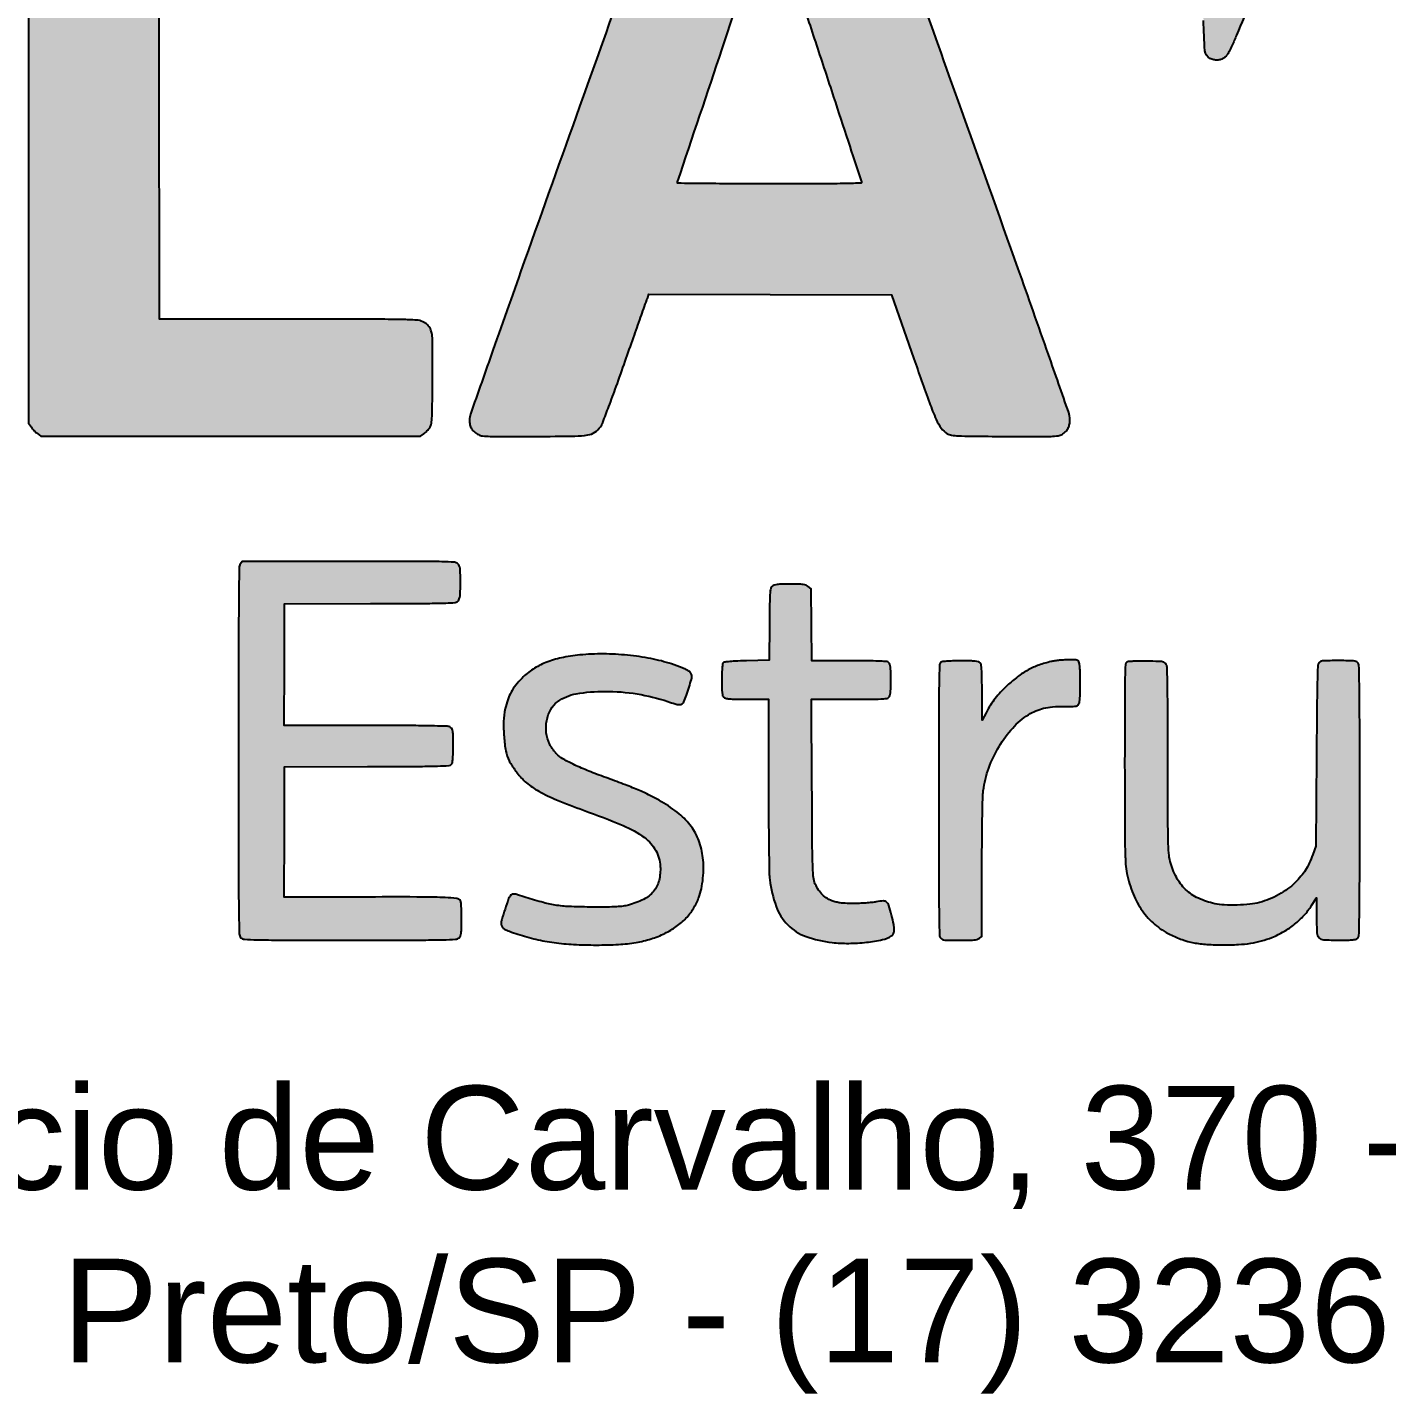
# Model space of a CAD drawing. Header units: millimetres. Extents: x -967 to 563, y -1588 to 506.
# Drawn here: x 131.968 to 132.729, y -279.747 to -278.981 of the extents above; entities that cross this region are included whole.
import ezdxf

# ---------------------------------------------------------------- set-up
doc = ezdxf.new("R2010")
doc.units = ezdxf.units.MM
doc.linetypes.add('CONTINU', pattern=[0])
doc.styles.add('TQS_ARIAL', font='arial.ttf')

# ---------------------------------------------------------------- blocks, each defined once
blk = doc.blocks.new('LOGO AVILLA BR')
at = {"linetype": 'CONTINU', "ltscale": 0.05}
h = blk.add_hatch(color=50, dxfattribs=at)
h.dxf.hatch_style = 1
h.paths.add_polyline_path([(3.1332, 0.8797, -0.07452), (3.1296, 0.879, -0.074501), (3.1259, 0.8793, -0.060236), (3.1222, 0.8807, -0.260345), (3.1171, 0.8884, -0.013909), (3.1157, 0.9188, -0.004667), (3.115, 0.9804, -0.000121), (3.115, 1.2563, -0.000122), (3.115, 1.5318, -0.004618), (3.1157, 1.5939, -0.013699), (3.1171, 1.6247, -0.245639), (3.1221, 1.6328, -0.151649), (3.1305, 1.6348, -0.0566), (3.1385, 1.6314, -0.00527), (3.1903, 1.6019, -0.000195), (3.3847, 1.4882, -0.000016), (3.5996, 1.362, -0.156699), (3.6046, 1.3564, -0.082992), (3.6057, 1.3525, -0.081068), (3.6054, 1.3483, -0.07466), (3.6038, 1.3443, -0.173228), (3.5986, 1.3394, -0.040611), (3.594, 1.3376, -0.005458), (3.5839, 1.3346, 0.025397), (3.525, 1.315, 0.027729), (3.4702, 1.29, 0.027633), (3.4183, 1.259, 0.024907), (3.3682, 1.2214, 0.014832), (3.3526, 1.2077, 0.006313), (3.3326, 1.1885, 0.006348), (3.3129, 1.1686, 0.012999), (3.298, 1.1523, 0.023262), (3.2559, 1.0991, 0.020394), (3.2169, 1.0398, 0.019486), (3.1812, 0.9747, 0.017035), (3.1489, 0.9042, -0.00577), (3.1424, 0.8894, -0.072531), (3.1382, 0.8827, -0.089642)])
h = blk.add_hatch(color=256)
h.dxf.hatch_style = 1
h.paths.add_polyline_path([(2.3336, 0.6141, -0.083372), (2.337, 0.6108, -0.125127), (2.3398, 0.6042, -0.029623), (2.3404, 0.598, -0.011185), (2.3406, 0.5868, -0.000946), (2.3405, 0.5581, -0.000896), (2.3402, 0.5291, -0.011638), (2.3398, 0.5183, -0.040777), (2.3388, 0.5107, -0.046902), (2.3364, 0.5076, -0.02671), (2.3333, 0.5044, -0.022887), (2.3318, 0.5032), (2.3285, 0.5007), (2.1376, 0.5007), (1.9466, 0.5007), (1.9426, 0.5038, -0.036326), (1.9387, 0.5077, -0.028229), (1.9371, 0.5098), (1.9344, 0.5138), (1.9344, 0.8304), (1.9344, 1.147), (1.937, 1.1512, -0.030389), (1.9396, 1.1549, -0.113476), (1.9438, 1.1583, -0.053554), (1.9486, 1.16, -0.001624), (1.9641, 1.1603, -0.003319), (1.9811, 1.1605, -0.001986), (2.0013, 1.1605, -0.000731), (2.0347, 1.1603, -0.011581), (2.0461, 1.1599, -0.035737), (2.0522, 1.1592, -0.128166), (2.0579, 1.1564, -0.056867), (2.0618, 1.1522, -0.044087), (2.063, 1.1503, -0.111421), (2.0645, 1.1441, -0.001998), (2.065, 1.1099, -0.001946), (2.0653, 1.0502, -0.000135), (2.0655, 0.8826), (2.0658, 0.6183), (2.1957, 0.6183, -0.000252), (2.2819, 0.6183, -0.004446), (2.3098, 0.618, -0.010773), (2.3245, 0.6174, -0.097546), (2.3307, 0.6158, -0.038938)])
h = blk.add_hatch(color=256)
h.dxf.hatch_style = 1
h.paths.add_polyline_path([(2.8469, 0.5175, 0.053192), (2.852, 0.5087, 0.101807), (2.8581, 0.5032, 0.097365), (2.8622, 0.5017, 0.024239), (2.8692, 0.501, 0.00954), (2.8822, 0.5007, 0.000784), (2.9158, 0.5004, 0.000749), (2.9499, 0.5003, 0.009678), (2.9626, 0.5005, 0.025266), (2.9694, 0.5011, 0.154917), (2.9749, 0.5037, 0.129359), (2.9796, 0.5087, 0.076408), (2.981, 0.5126, 0.049249), (2.9814, 0.5175, 0.081416), (2.9802, 0.5244, 0.000526), (2.9598, 0.5828, 0.001282), (2.9294, 0.6691, 0.000218), (2.8707, 0.8335, 0.000265), (2.8282, 0.9525, 0.000433), (2.7919, 1.0535, 0.000037), (2.7593, 1.144, 0.051413), (2.7578, 1.1472, 0.046166), (2.7547, 1.1512, 0.037926), (2.7508, 1.155, 0.039082), (2.7466, 1.1579, 0.064139), (2.7426, 1.1596, 0.067299), (2.7339, 1.1608, 0.000871), (2.6789, 1.1608, 0.00072), (2.6234, 1.1606, 0.083191), (2.6162, 1.1594, 0.049693), (2.6121, 1.1575, 0.041932), (2.6081, 1.1547, 0.041281), (2.6046, 1.1512, 0.04433), (2.6019, 1.1473, 0.044948), (2.5999, 1.143, 0.000054), (2.5673, 1.0526, 0.000495), (2.5309, 0.9515, 0.000304), (2.4883, 0.8323, 0.000247), (2.4331, 0.6774, 0.001124), (2.4012, 0.5872, 0.000327), (2.3786, 0.5228, 0.08125), (2.3776, 0.5168, 0.062156), (2.3781, 0.5122, 0.080128), (2.3797, 0.5082, 0.127463), (2.3848, 0.5034, 0.139914), (2.3907, 0.501, 0.018394), (2.3984, 0.5005, 0.008525), (2.4119, 0.5003, 0.000883), (2.4438, 0.5004, 0.001933), (2.4837, 0.5008, 0.033746), (2.4966, 0.5019, 0.110815), (2.5037, 0.5046, 0.095188), (2.5094, 0.5102, 0.057964), (2.5116, 0.5144, 0.002269), (2.5177, 0.5304, 0.003668), (2.5252, 0.5506, 0.001887), (2.5342, 0.5761, -0.000009), (2.5422, 0.5986, -0.000016), (2.5501, 0.6212, -0.000004), (2.5564, 0.639), (2.558, 0.6436), (2.6799, 0.6433), (2.8018, 0.643), (2.8244, 0.5786, 0.001564), (2.8401, 0.5343, 0.018969)])
h.paths.add_polyline_path([(2.7583, 0.7975, -0.000098), (2.7437, 0.8418, -0.00006), (2.7265, 0.8941, 0.00046), (2.7093, 0.9463, 0.000755), (2.6946, 0.9904, 0.000051), (2.6814, 1.0301, 0.116164), (2.6807, 1.0311, 0.20713), (2.6802, 1.0314, 0.167546), (2.6796, 1.0311, 0.129552), (2.6788, 1.0301, 0.01087), (2.6752, 1.0202, 0.000025), (2.6317, 0.8904, 0.000003), (2.5869, 0.7566, 0.081035), (2.5867, 0.7554, 0.411326), (2.587, 0.7551, 0.000089), (2.614, 0.7548, 0.001488), (2.644, 0.7546, 0.000891), (2.6797, 0.7545, 0.000505), (2.7326, 0.7546, 0.004264), (2.7564, 0.7548, 0.00278), (2.7712, 0.7552, 0.516489), (2.7719, 0.7563, -0.011999), (2.7714, 0.7577, -0.000008)], flags=16)
h = blk.add_hatch(color=256)
h.dxf.hatch_style = 1
h.paths.add_polyline_path([(2.3537, 0.3328, 0.016007), (2.3632, 0.3334, 0.198688), (2.3663, 0.3351, 0.135815), (2.3678, 0.3379, 0.034848), (2.3684, 0.3449, 0.004367), (2.3685, 0.3538, 0.003738), (2.3684, 0.3633, 0.028579), (2.3681, 0.3677, 0.064813), (2.3674, 0.3704, 0.099646), (2.366, 0.3723, 0.183339), (2.3625, 0.3739, 0.009527), (2.3499, 0.3744, 0.005185), (2.3266, 0.3747, 0.000312), (2.2564, 0.3747), (2.1492, 0.3747), (2.1473, 0.3721, 0.149977), (2.1461, 0.3684, 0.001425), (2.1457, 0.3386, 0.002218), (2.1455, 0.2925, 0.000242), (2.1454, 0.184, 0.000171), (2.1454, 0.0616, 0.003038), (2.1457, 0.022, 0.003699), (2.1462, 0, 0.19174), (2.1478, -0.0038, 0.183353), (2.1513, -0.0054, 0.009517), (2.1639, -0.0059, 0.005182), (2.1873, -0.0062, 0.000312), (2.2575, -0.0063, 0.000312), (2.3278, -0.0062, 0.005182), (2.3511, -0.0059, 0.009517), (2.3637, -0.0054, 0.183353), (2.3672, -0.0038, 0.159279), (2.3691, -0.0006, 0.037089), (2.3696, 0.0054, 0.00357), (2.3696, 0.0151, 0.005106), (2.3696, 0.0216, 0.007498), (2.3694, 0.0273, 0.003987), (2.3691, 0.032, 0.125374), (2.3687, 0.0332, 0.224328), (2.3649, 0.0356, 0.019657), (2.3531, 0.0365, 0.009927), (2.3315, 0.0371, 0.000851), (2.2761, 0.0371), (2.1912, 0.0371), (2.1915, 0.1026), (2.1918, 0.168), (2.275, 0.1683, 0.000509), (2.3252, 0.1685, 0.00549), (2.3455, 0.1688, 0.006536), (2.3573, 0.1693, 0.223721), (2.3597, 0.1706, 0.123186), (2.3604, 0.1723, 0.016402), (2.3609, 0.1762, 0.014616), (2.3611, 0.1816, 0.005577), (2.3612, 0.1892, 0.002985), (2.3612, 0.1996, 0.033069), (2.3608, 0.2037, 0.091339), (2.3601, 0.206, 0.113298), (2.3585, 0.2077, 0.142486), (2.3552, 0.2088, 0.005702), (2.3424, 0.2092, 0.004928), (2.3209, 0.2095, 0.000591), (2.2735, 0.2096), (2.1912, 0.2096), (2.1915, 0.2708), (2.1918, 0.3319), (2.278, 0.3322, 0.00037), (2.3355, 0.3325, 0.006843)])
h = blk.add_hatch(color=256)
h.dxf.hatch_style = 2
edge = h.paths.add_edge_path()
edge.add_arc((2.685, 0.3462), 0.00461, 129.6166, 165.2824)
edge.add_arc((2.7039, 0.3412), 0.0241, 165.2825, 175.7475)
edge.add_arc((2.8143, 0.333), 0.1348, 175.7475, 179.2803)
edge.add_arc((8.0379, 0.2674), 5.3589, 179.2803, 179.529)
edge.add_line((2.6792, 0.3114), (2.6789, 0.2753))
edge.add_line((2.6789, 0.2753), (2.6563, 0.2747))
edge.add_arc((2.6837, -0.7559), 1.0309, 91.5244, 92.1893)
edge.add_arc((2.6483, 0.1709), 0.1034, 92.1892, 95.7869)
edge.add_arc((2.642, 0.2325), 0.0416, 95.7868, 101.2632)
edge.add_arc((2.6343, 0.2711), 0.0022, 101.2631, 147.7567)
edge.add_arc((2.635, 0.2706), 0.00302, 147.7567, 174.6466)
edge.add_arc((2.8043, 0.2548), 0.1731, 174.6466, 176.1205)
edge.add_arc((2.769, 0.2572), 0.1377, 176.1205, 178.3454)
edge.add_arc((2.8477, 0.2549), 0.2164, 178.3454, 179.9308)
edge.add_arc((3.0467, 0.2547), 0.4153, 179.9308, 181.0382)
edge.add_arc((2.6823, 0.2481), 0.0509, 181.0381, 186.2321)
edge.add_arc((2.6501, 0.2445), 0.0185, 186.232, 195.3261)
edge.add_arc((2.6358, 0.2406), 0.00376, 195.326, 225.0001)
edge.add_arc((2.6358, 0.2406), 0.00371, 225, 258.3097)
edge.add_arc((2.6412, 0.2667), 0.0304, 258.3098, 265.3927)
edge.add_arc((2.646, 0.3263), 0.0902, 265.3927, 269.3253)
edge.add_arc((2.6567, 1.2338), 0.9977, 269.3253, 270)
edge.add_line((2.6567, 0.2361), (2.6783, 0.2361))
edge.add_line((2.6783, 0.2361), (2.6783, 0.1502))
edge.add_arc((10.15, 0.1502), 7.4716, 180.00005, 180.27003)
edge.add_arc((6.3561, 0.1323), 3.6777, 180.2701, 180.7289)
edge.add_arc((7.2528, 0.1437), 4.5745, 180.729, 181.0274)
edge.add_arc((2.7463, 0.0629), 0.0673, 181.0274, 187.147)
edge.add_arc((2.8034, 0.07), 0.1248, 187.147, 199.8783)
edge.add_arc((2.7339, 0.0449), 0.0509, 199.8784, 224.762)
edge.add_arc((2.7328, 0.0438), 0.0494, 224.762, 250.1183)
edge.add_arc((2.7548, 0.1047), 0.1141, 250.1183, 263.674)
edge.add_arc((2.7571, 0.1257), 0.1352, 263.6741, 270.7559)
edge.add_arc((2.7565, 0.1743), 0.1838, 270.7559, 276.3803)
edge.add_arc((2.758, 0.161), 0.1704, 276.3803, 281.8382)
edge.add_arc((2.7874, 0.0204), 0.0268, 281.8381, 303.2339)
edge.add_arc((2.7992, 0.0024), 0.00532, 303.2338, 337.2221)
edge.add_arc((2.796, 0.0038), 0.00884, 337.2221, 360.4547)
edge.add_arc((2.7773, 0.0037), 0.0275, 0.4548, 12.0262)
edge.add_arc((2.5725, -0.04), 0.237, 12.0263, 14.3978)
edge.add_arc((2.6077, -0.0309), 0.2006, 14.3979, 17.293)
edge.add_arc((2.7922, 0.0265), 0.0073, 17.293, 49.1663)
edge.add_arc((2.794, 0.0286), 0.00457, 49.1662, 94.046)
edge.add_arc((2.7979, -0.0265), 0.0598, 94.046, 100.8911)
edge.add_arc((2.777, 0.0822), 0.0509, 275.907, 280.8912, ccw=False)
edge.add_arc((2.7637, 0.2105), 0.1799, 273.959, 275.9071, ccw=False)
edge.add_arc((2.7625, 0.228), 0.1975, 272.0351, 273.9591, ccw=False)
edge.add_arc((2.7642, 0.1802), 0.1496, 269.6664, 272.0352, ccw=False)
edge.add_arc((2.765, 0.3106), 0.28, 268.0491, 269.6664, ccw=False)
edge.add_arc((2.7573, 0.0846), 0.0539, 262.5662, 268.0491, ccw=False)
edge.add_arc((2.7543, 0.0623), 0.0314, 254.9339, 262.5663, ccw=False)
edge.add_arc((2.7567, 0.071), 0.0404, 248.6085, 254.9339, ccw=False)
edge.add_arc((2.753, 0.0616), 0.0303, 236.4336, 248.6085, ccw=False)
edge.add_arc((2.751, 0.0586), 0.0267, 223.0239, 236.4335, ccw=False)
edge.add_arc((2.7523, 0.0598), 0.0284, 210.0868, 223.0239, ccw=False)
edge.add_arc((2.7617, 0.0653), 0.0393, 199.9415, 210.0868, ccw=False)
edge.add_arc((2.7479, 0.0602), 0.0246, 184.5969, 199.9415, ccw=False)
edge.add_arc((2.953, 0.0767), 0.2304, 181.6296, 184.5969, ccw=False)
edge.add_arc((3.6924, 0.0978), 0.9701, 180.3564, 181.6295, ccw=False)
edge.add_arc((32.1487, 0.2748), 29.427, 180.24842, 180.35637, ccw=False)
edge.add_line((2.722, 0.1472), (2.7216, 0.2361))
edge.add_line((2.7216, 0.2361), (2.7596, 0.2361))
edge.add_arc((2.7596, 4.0368), 3.8007, 270, 270.3231)
edge.add_arc((2.7796, 0.4796), 0.2435, 270.3231, 272.7233)
edge.add_arc((2.787, 0.3249), 0.0886, 272.7233, 276.6014)
edge.add_arc((2.7968, 0.2406), 0.00376, 276.6014, 315)
edge.add_arc((2.7968, 0.2406), 0.00375, 315, 344.8169)
edge.add_arc((2.782, 0.2446), 0.019, 344.8169, 353.7844)
edge.add_arc((2.749, 0.2482), 0.0523, 353.7844, 358.9115)
edge.add_arc((2.3727, 0.2554), 0.4286, 358.9114, 360)
edge.add_arc((2.3727, 0.2554), 0.4286, 360, 361.0886)
edge.add_arc((2.749, 0.2625), 0.0523, 1.0885, 6.2156)
edge.add_arc((2.782, 0.2661), 0.019, 6.2156, 15.1831)
edge.add_arc((2.7968, 0.2701), 0.00375, 15.1831, 45)
edge.add_arc((2.7968, 0.2701), 0.00376, 45, 83.3796)
edge.add_arc((2.787, 0.1863), 0.0881, 83.3797, 87.2702)
edge.add_arc((2.7797, 0.0322), 0.2424, 87.2702, 89.6759)
edge.add_arc((2.7597, -3.5053), 3.78, 89.6759, 90)
edge.add_line((2.7597, 0.2747), (2.7218, 0.2747))
edge.add_line((2.7218, 0.2747), (2.7215, 0.3109))
edge.add_line((2.7215, 0.3109), (2.7211, 0.3472))
edge.add_line((2.7211, 0.3472), (2.7183, 0.3495))
edge.add_arc((2.7136, 0.3438), 0.00741, 51.0181, 70.4934)
edge.add_arc((2.7115, 0.3379), 0.0137, 70.4933, 82.8076)
edge.add_arc((2.708, 0.3097), 0.0421, 82.8076, 88.9734)
edge.add_arc((2.7, -0.1339), 0.4857, 88.9735, 90)
edge.add_arc((2.7, -0.0953), 0.4472, 90, 91.0764)
edge.add_arc((2.6925, 0.3046), 0.0471, 91.0764, 96.7019)
edge.add_arc((2.6889, 0.3354), 0.0161, 96.7019, 107.2985)
edge.add_arc((2.6859, 0.3451), 0.00595, 107.2983, 129.6167)
h = blk.add_hatch(color=256)
h.dxf.hatch_style = 1
h.paths.add_polyline_path([(2.412, 0.2137, 0.026862), (2.4124, 0.1984, 0.026689), (2.4142, 0.1839, 0.072205), (2.4175, 0.174, 0.023782), (2.4186, 0.1721, 0.005746), (2.4207, 0.169, 0.005885), (2.423, 0.1655, 0.005818), (2.4255, 0.162, 0.060139), (2.435, 0.152, 0.045872), (2.4474, 0.1435, 0.031421), (2.4652, 0.1349, 0.010254), (2.4924, 0.1244, -0.012883), (2.5321, 0.109, -0.058823), (2.5536, 0.0968, -0.107906), (2.5649, 0.084, -0.114345), (2.5695, 0.0679, -0.07262), (2.5682, 0.0537, -0.113414), (2.5628, 0.0428, -0.104084), (2.5527, 0.0347, -0.064162), (2.5346, 0.0283, -0.02515), (2.5254, 0.0273, -0.01132), (2.5161, 0.027, -0.002938), (2.5011, 0.027, -0.009279), (2.4801, 0.0274, -0.026814), (2.4656, 0.0287, -0.029135), (2.452, 0.0315, -0.012672), (2.4344, 0.0367, 0.003273), (2.4259, 0.0394, 0.041885), (2.4227, 0.0401, 0.123485), (2.4207, 0.0399, 0.229732), (2.4177, 0.0373, 0.007821), (2.4134, 0.025, 0.008349), (2.4101, 0.0145, 0.071357), (2.4094, 0.0097, 0.253441), (2.411, 0.0062, 0.065695), (2.4178, 0.0026, 0.010838), (2.4263, -0.0003, 0.020884), (2.4445, -0.0054, 0.022647), (2.4627, -0.0087, 0.020753), (2.4823, -0.0106, 0.013192), (2.5053, -0.0112, 0.014423), (2.5275, -0.0106, 0.028001), (2.5452, -0.0086, 0.033612), (2.5602, -0.005, 0.036807), (2.574, 0.0005, 0.041345), (2.5856, 0.0074, 0.048944), (2.5953, 0.0157, 0.050597), (2.6028, 0.0255, 0.049826), (2.6083, 0.0366, 0.039523), (2.6108, 0.0454, 0.024868), (2.6124, 0.0559, 0.024502), (2.613, 0.0667, 0.032287), (2.6124, 0.0766, 0.055013), (2.6082, 0.0939, 0.072435), (2.6006, 0.1081, 0.064915), (2.5885, 0.1207, 0.034832), (2.5708, 0.133, 0.018085), (2.5604, 0.1386, 0.013593), (2.5487, 0.1441, 0.011218), (2.5345, 0.1499, 0.005929), (2.5168, 0.1565, -0.009224), (2.4995, 0.163, -0.014683), (2.4849, 0.1692, -0.016731), (2.4735, 0.175, -0.06179), (2.4653, 0.181, -0.026425), (2.462, 0.185, -0.024967), (2.4591, 0.1892, -0.101348), (2.4548, 0.2023, -0.075042), (2.4553, 0.2146, -0.078402), (2.4593, 0.2258, -0.111261), (2.4662, 0.2336, -0.114794), (2.485, 0.2415, -0.042338), (2.5138, 0.244, -0.039964), (2.5462, 0.2414, -0.042892), (2.5771, 0.2337, 0.014466), (2.5844, 0.2314, 0.064631), (2.5888, 0.2307, 0.133171), (2.5916, 0.2315, 0.168617), (2.5933, 0.2334, 0.014639), (2.5959, 0.2402, 0.008782), (2.5985, 0.2483, 0.006212), (2.6007, 0.256, 0.06741), (2.6012, 0.2592, 0.253701), (2.5992, 0.2637, 0.063622), (2.5915, 0.2677, 0.009262), (2.5808, 0.2715, 0.031898), (2.5601, 0.2769, 0.023548), (2.5366, 0.2803, 0.022979), (2.5122, 0.2816, 0.025503), (2.4886, 0.2806, 0.027872), (2.47, 0.2777, 0.043248), (2.4545, 0.273, 0.04881), (2.4415, 0.2663, 0.05292), (2.4305, 0.2573, 0.028852), (2.4241, 0.2502, 0.041583), (2.4195, 0.2431, 0.042253), (2.4161, 0.2355, 0.031152), (2.4136, 0.2266, 0.044052)])
h = blk.add_hatch(color=256)
h.dxf.hatch_style = 1
h.paths.add_polyline_path([(2.8926, 0.2662, 0.024063), (2.8921, 0.2707, 0.157494), (2.891, 0.2728, 0.165478), (2.889, 0.274, 0.031627), (2.881, 0.2746, 0.003981), (2.8717, 0.2747, 0.00649), (2.8647, 0.2746, 0.009244), (2.8586, 0.2743, 0.006554), (2.8535, 0.2739, 0.100902), (2.8519, 0.2734, 0.267025), (2.8503, 0.2709, 0.004706), (2.8498, 0.2541, 0.003965), (2.8496, 0.2242, 0.000244), (2.8495, 0.1343, 0.000323), (2.8496, 0.0542, 0.003079), (2.8498, 0.0197, 0.002133), (2.8502, -0.0015, 0.193163), (2.8514, -0.0044, 0.188955), (2.8555, -0.0062, 0.009483), (2.8704, -0.0064, 0.010989), (2.8851, -0.0061, 0.142838), (2.8903, -0.0044), (2.8929, -0.0025), (2.8929, 0.0661, -0.001437), (2.893, 0.0953, -0.002746), (2.8933, 0.1188, -0.002262), (2.8937, 0.1371, -0.028112), (2.8942, 0.144, -0.051423), (2.8998, 0.1668, -0.048102), (2.9101, 0.1885, -0.049889), (2.9238, 0.2071, -0.067612), (2.9397, 0.2205, -0.040211), (2.9471, 0.2244, -0.043193), (2.9549, 0.227, -0.037554), (2.9639, 0.2284, -0.02046), (2.9751, 0.2289, 0.002927), (2.9846, 0.2289, 0.046197), (2.9878, 0.2292, 0.148618), (2.9895, 0.2301, 0.10563), (2.9906, 0.2319, 0.070239), (2.9911, 0.234, 0.006321), (2.9915, 0.2392, 0.008128), (2.9917, 0.2455, 0.006258), (2.9918, 0.2524, 0.006258), (2.9917, 0.2592, 0.008128), (2.9915, 0.2655, 0.006321), (2.9911, 0.2707, 0.070239), (2.9906, 0.2728, 0.077454), (2.9896, 0.2746, 0.234292), (2.9877, 0.2757, 0.007692), (2.9801, 0.2758, 0.01466), (2.9759, 0.2756, 0.009273), (2.971, 0.2752, 0.009312), (2.9662, 0.2746, 0.01692), (2.9623, 0.2739, 0.032984), (2.9502, 0.2704, 0.039162), (2.9393, 0.2655, 0.037555), (2.9289, 0.2588, 0.026633), (2.9184, 0.2499, 0.015987), (2.9117, 0.2432, 0.022438), (2.9062, 0.2368, 0.02308), (2.9015, 0.23, 0.018542), (2.897, 0.2224), (2.893, 0.215), (2.893, 0.2429, 0.002089), (2.8929, 0.2584, 0.013747)])
h = blk.add_hatch(color=256)
h.dxf.hatch_style = 1
h.paths.add_polyline_path([(3.2317, -0.0038, 0.194561), (3.2363, -0.0059, 0.012238), (3.2515, -0.0063, 0.004008), (3.2608, -0.0062, 0.02047), (3.2659, -0.0059, 0.036456), (3.2691, -0.0053, 0.136269), (3.2708, -0.0044, 0.193128), (3.272, -0.0015, 0.002151), (3.2724, 0.0195, 0.003094), (3.2727, 0.0539, 0.000326), (3.2727, 0.1342, 0.000326), (3.2727, 0.2145, 0.003094), (3.2724, 0.2489, 0.002151), (3.272, 0.27, 0.193128), (3.2708, 0.2728, 0.189719), (3.2666, 0.2746, 0.009485), (3.251, 0.2749, 0.008924), (3.2354, 0.2746, 0.21304), (3.2316, 0.2727, 0.166299), (3.2306, 0.2701, 0.002376), (3.2301, 0.2535, 0.003778), (3.2297, 0.2283, 0.000626), (3.2293, 0.1795), (3.2287, 0.0884), (3.2255, 0.0797, -0.020244), (3.222, 0.0711, -0.034006), (3.2183, 0.0642, -0.034524), (3.2137, 0.058, -0.021656), (3.2076, 0.0514, -0.037702), (3.2002, 0.0452, -0.029942), (3.1914, 0.0396, -0.029447), (3.1818, 0.0349, -0.032701), (3.1721, 0.0316, -0.040177), (3.1624, 0.0299, -0.018029), (3.1495, 0.029, -0.018007), (3.1366, 0.0291, -0.041333), (3.127, 0.0304, -0.056984), (3.1105, 0.0359, -0.08061), (3.0977, 0.0446, -0.081366), (3.0884, 0.0569, -0.059245), (3.0822, 0.0728, -0.04315), (3.0808, 0.0813, -0.013603), (3.0802, 0.0941, -0.005366), (3.0799, 0.1168, -0.000459), (3.0798, 0.1751, 0.000687), (3.0797, 0.2224, 0.00328), (3.0795, 0.2494, 0.002051), (3.0791, 0.2677, 0.11138), (3.0783, 0.2711, 0.118297), (3.0768, 0.2728, 0.116785), (3.0746, 0.2737, 0.035517), (3.0706, 0.2741, 0.0023), (3.0587, 0.2743, 0.005745), (3.0512, 0.2744, 0.010103), (3.045, 0.2742, 0.007773), (3.0402, 0.2739, 0.114115), (3.0385, 0.2734, 0.254075), (3.0372, 0.2711, 0.005391), (3.0367, 0.2575, 0.004806), (3.0365, 0.2339, 0.000387), (3.0364, 0.1718, 0.000466), (3.0365, 0.1108, 0.004595), (3.0368, 0.085, 0.010676), (3.0374, 0.0703, 0.035121), (3.0387, 0.0606, 0.044954), (3.0449, 0.0402, 0.058904), (3.0542, 0.0232, 0.062511), (3.0667, 0.0095, 0.060756), (3.0823, -0.0007, 0.03013), (3.0942, -0.0057, 0.036939), (3.1058, -0.0089, 0.032079), (3.119, -0.0106, 0.015834), (3.1359, -0.0111, 0.014609), (3.1507, -0.0107, 0.024185), (3.1631, -0.0094, 0.027534), (3.1741, -0.007, 0.029665), (3.1845, -0.0035, 0.035697), (3.1965, 0.0024, 0.03804), (3.2073, 0.0098, 0.038847), (3.2167, 0.0186, 0.040773), (3.2243, 0.0286), (3.2293, 0.0363), (3.2293, 0.0174, 0.0102), (3.2297, 0.0011, 0.180009)])
at = {"color": 50, "linetype": 'CONTINU', "ltscale": 0.05}
for points in [[(3.3848, 1.4881, -0.000016), (3.5983, 1.3631, -0.072308)], [(3.1812, 0.9747, 0.017036), (3.1489, 0.9042, -0.004204), (3.1443, 0.8934, -0.021356), (3.1415, 0.8875, -0.039248), (3.1391, 0.8839, -0.079531), (3.1367, 0.8816, -0.060311), (3.1332, 0.8797, -0.07452), (3.1296, 0.879, -0.0745), (3.1259, 0.8793, -0.060237), (3.1222, 0.8807, -0.260345), (3.1171, 0.8884, -0.013909), (3.1157, 0.9188, -0.004667)], [(3.115, 0.9804, -0.000121), (3.115, 1.2563, -0.000122)]]:
    blk.add_lwpolyline(points, format="xyb", dxfattribs=at)
for points in [[(0.9084, 0.9661), (0.8519, 0.7901), (0.8318, 0.7129, -0.00042), (0.824, 0.6833, -0.000693), (0.8174, 0.6583, -0.000038), (0.8115, 0.6358, -0.131755), (0.8112, 0.6353, -0.093926), (0.811, 0.6351, -0.103576), (0.8107, 0.6351, -0.107319), (0.8105, 0.6351, -0.107716), (0.8102, 0.6353, -0.112969), (0.81, 0.6357, -0.000029), (0.8039, 0.6584, -0.000562), (0.7971, 0.6834, -0.000341), (0.7892, 0.7131, 0.002732), (0.7753, 0.7643, 0.006054), (0.764, 0.803, 0.003499), (0.7486, 0.8524, 0.000417), (0.7136, 0.9615, 0.000008), (0.6924, 1.0276, 0.000012), (0.6741, 1.0846, 0.000003), (0.6581, 1.1343, 0.000416)], [(1.9344, 1.147), (1.9344, 0.8304), (1.9344, 0.5138), (1.9371, 0.5098, 0.023642), (1.9384, 0.5081, 0.015572), (1.94, 0.5062, 0.01568), (1.9417, 0.5045, 0.029004), (1.9432, 0.5033), (1.9466, 0.5007), (2.1376, 0.5007), (2.3285, 0.5007), (2.3318, 0.5032, 0.022551), (2.3333, 0.5044, 0.013435), (2.3349, 0.506, 0.013436), (2.3364, 0.5076, 0.022563), (2.3376, 0.509, 0.11505), (2.3391, 0.5124, 0.031447), (2.3398, 0.5183, 0.011638), (2.3402, 0.5291, 0.000896), (2.3405, 0.5581, 0.000946), (2.3406, 0.5868, 0.011185), (2.3404, 0.598, 0.029623), (2.3398, 0.6042, 0.078226), (2.3384, 0.6085, 0.039967), (2.337, 0.6108, 0.045013), (2.3353, 0.6127, 0.04356), (2.3332, 0.6143, 0.033605), (2.3307, 0.6158, 0.097547), (2.3245, 0.6174, 0.010773), (2.3098, 0.618, 0.004446), (2.2819, 0.6183, 0.000252), (2.1957, 0.6183), (2.0658, 0.6183), (2.0655, 0.882, 0.000135), (2.0653, 1.0502, 0.001946)], [(2.5309, 0.9515, 0.000304), (2.4883, 0.8323, 0.000247), (2.4331, 0.6774, 0.001124), (2.4012, 0.5872, 0.000327), (2.3786, 0.5228, 0.08125), (2.3776, 0.5168, 0.062155), (2.3781, 0.5122, 0.080129), (2.3797, 0.5082, 0.078402), (2.3826, 0.5049, 0.056629), (2.3866, 0.5022, 0.092797), (2.3907, 0.501, 0.018394), (2.3984, 0.5005, 0.008525), (2.4119, 0.5003, 0.000883), (2.4438, 0.5004, 0.001933), (2.4837, 0.5008, 0.033746), (2.4966, 0.5019, 0.110814), (2.5037, 0.5046, 0.095189), (2.5094, 0.5102, 0.057964), (2.5116, 0.5144, 0.00227), (2.5177, 0.5304, 0.003667), (2.5252, 0.5506, 0.001887), (2.5342, 0.5761, -0.000009), (2.5425, 0.5997, -0.000014), (2.5497, 0.6201, -0.000004), (2.5559, 0.6378, -0.000423), (2.5568, 0.6403), (2.558, 0.6436), (2.6799, 0.6433), (2.8018, 0.643), (2.8244, 0.5786, 0.001564), (2.8401, 0.5343, 0.018969), (2.8469, 0.5175, 0.053192), (2.852, 0.5087, 0.101807), (2.8581, 0.5032, 0.097365), (2.8622, 0.5017, 0.024239), (2.8692, 0.501, 0.00954), (2.8822, 0.5007, 0.000784), (2.9158, 0.5004, 0.000749), (2.9499, 0.5003, 0.009678), (2.9626, 0.5005, 0.025266), (2.9694, 0.5011, 0.104341), (2.9734, 0.5025, 0.053714), (2.9771, 0.5054, 0.078041), (2.9796, 0.5087, 0.076408), (2.981, 0.5126, 0.049248), (2.9814, 0.5175, 0.081417), (2.9802, 0.5244, 0.000526), (2.9598, 0.5827, 0.001283), (2.9294, 0.6691, 0.000218), (2.8707, 0.8335, 0.000265), (2.8281, 0.9526, 0.000433)], [(2.7919, 1.0535, 0.000037), (2.7593, 1.144, 0.051412)]]:
    blk.add_lwpolyline(points, format="xyb")
for points in [[(2.7265, 0.8941, 0.00006), (2.7437, 0.8418, 0.000098), (2.7583, 0.7975, 0.000008), (2.7714, 0.7577, 0.011999), (2.7719, 0.7563, -0.516488), (2.7712, 0.7552, -0.00278), (2.7564, 0.7548, -0.004264), (2.7326, 0.7546, -0.000505), (2.6797, 0.7545, -0.000891), (2.644, 0.7546, -0.001487), (2.614, 0.7548, -0.000089), (2.587, 0.7551, -0.411326), (2.5867, 0.7554, -0.081035), (2.5869, 0.7566, -0.000003), (2.6317, 0.8903, -0.000025), (2.6752, 1.0202, -0.009944), (2.6785, 1.0293, -0.03661), (2.679, 1.0304, -0.091634), (2.6796, 1.0311, -0.167546), (2.6802, 1.0314, -0.20713), (2.6807, 1.0311, -0.116164), (2.6814, 1.0301, -0.000051), (2.6946, 0.9904, -0.000755), (2.7093, 0.9463, -0.00046)], [(2.1473, 0.3721, 0.149977), (2.1461, 0.3684, 0.001391), (2.1457, 0.3393, 0.002253), (2.1455, 0.2925, 0.000242), (2.1454, 0.184, 0.000171), (2.1454, 0.0616, 0.003038), (2.1457, 0.022, 0.003699), (2.1462, 0, 0.19174), (2.1478, -0.0038, 0.183353), (2.1513, -0.0054, 0.009517), (2.1639, -0.0059, 0.005182), (2.1873, -0.0062, 0.000312), (2.2575, -0.0063, 0.000312), (2.3278, -0.0062, 0.005182), (2.3511, -0.0059, 0.009517), (2.3637, -0.0054, 0.183353), (2.3672, -0.0038, 0.100914), (2.3686, -0.0019, 0.064527), (2.3693, 0.0008, 0.028054), (2.3696, 0.0054, 0.00357), (2.3696, 0.0151, 0.005106), (2.3696, 0.0216, 0.007497), (2.3694, 0.0273, 0.003987), (2.3691, 0.032, 0.125374), (2.3687, 0.0332, 0.224328), (2.3649, 0.0356, 0.019657), (2.3531, 0.0365, 0.009927), (2.3315, 0.0371, 0.000851), (2.2761, 0.0371), (2.1912, 0.0371), (2.1915, 0.1026), (2.1918, 0.168), (2.275, 0.1683, 0.000509), (2.3252, 0.1685, 0.00549), (2.3455, 0.1688, 0.006536), (2.3573, 0.1693, 0.223721), (2.3597, 0.1706, 0.123186), (2.3604, 0.1723, 0.016402), (2.3609, 0.1762, 0.014616), (2.3611, 0.1816, 0.005577), (2.3612, 0.1892, 0.002985), (2.3612, 0.1996, 0.033069), (2.3608, 0.2037, 0.091339), (2.3601, 0.206, 0.113298), (2.3585, 0.2077, 0.142486), (2.3552, 0.2088, 0.005702), (2.3424, 0.2092, 0.004928), (2.3209, 0.2095, 0.000591), (2.2735, 0.2096), (2.1912, 0.2096), (2.1915, 0.2708), (2.1918, 0.3319), (2.278, 0.3322, 0.00037), (2.3355, 0.3325, 0.006843), (2.3537, 0.3328, 0.016007), (2.3632, 0.3334, 0.198688), (2.3663, 0.3351, 0.099339), (2.3674, 0.3371, 0.045433), (2.3681, 0.3401, 0.023727), (2.3684, 0.3449, 0.004367), (2.3685, 0.3538, 0.003738), (2.3684, 0.3633, 0.028579), (2.3681, 0.3677, 0.064813), (2.3674, 0.3704, 0.099646), (2.366, 0.3723, 0.183339), (2.3625, 0.3739, 0.009527), (2.3499, 0.3744, 0.005185), (2.3266, 0.3747, 0.000312), (2.2564, 0.3747), (2.1492, 0.3747)], [(2.6821, 0.3497, 0.15689), (2.6805, 0.3473, 0.045694), (2.6798, 0.343, 0.015416), (2.6795, 0.3347, 0.001085), (2.6792, 0.3114), (2.6789, 0.2753), (2.6563, 0.2747, 0.002901), (2.6443, 0.2743, 0.015699), (2.6378, 0.2738, 0.0239), (2.6339, 0.2732, 0.205696), (2.6325, 0.2723, 0.117871), (2.632, 0.2709, 0.006431), (2.6317, 0.2665, 0.009708), (2.6314, 0.2612, 0.006918), (2.6313, 0.2552, 0.004832), (2.6314, 0.2471, 0.022667), (2.6317, 0.2425, 0.039701), (2.6322, 0.2396, 0.130206), (2.6332, 0.238, 0.146373), (2.6351, 0.237, 0.030915), (2.6388, 0.2364, 0.017161), (2.645, 0.2362, 0.002944), (2.6567, 0.2361), (2.6783, 0.2361), (2.6783, 0.1502, 0.001178), (2.6784, 0.1149, 0.002002), (2.6787, 0.0855, 0.001302), (2.679, 0.0617, 0.026708), (2.6795, 0.0545, 0.055608), (2.686, 0.0276, 0.109004), (2.6977, 0.0091, 0.111091), (2.716, -0.0026, 0.059217), (2.7422, -0.0087, 0.03091), (2.7589, -0.0095, 0.024546), (2.7769, -0.0084, 0.023819), (2.7929, -0.0058, 0.093629), (2.8021, -0.002, 0.149399), (2.8041, 0.0004, 0.10172), (2.8048, 0.0039, 0.050533), (2.8042, 0.0094, 0.010348), (2.802, 0.0189, 0.012633), (2.7992, 0.0287, 0.139977), (2.797, 0.032, 0.198367), (2.7937, 0.0331, 0.029876), (2.7866, 0.0322, -0.021751), (2.7822, 0.0316, -0.0085), (2.7761, 0.031, -0.008395), (2.7695, 0.0307, -0.010336), (2.7633, 0.0306, -0.007057), (2.7554, 0.0308, -0.023928), (2.7503, 0.0312, -0.033315), (2.7462, 0.032, -0.027607), (2.742, 0.0334, -0.053173), (2.7362, 0.0364, -0.058577), (2.7315, 0.0404, -0.056509), (2.7277, 0.0455, -0.044296), (2.7247, 0.0518, -0.067054), (2.7233, 0.0583, -0.012948), (2.7227, 0.0702, -0.005555), (2.7223, 0.0917, -0.000471), (2.722, 0.1472), (2.7216, 0.2361), (2.7596, 0.2361, 0.00141), (2.781, 0.2361, 0.010473), (2.7912, 0.2364, 0.016923), (2.7972, 0.2369, 0.169131), (2.7994, 0.238, 0.13084), (2.8004, 0.2397, 0.039148), (2.8009, 0.2426, 0.022375), (2.8012, 0.2472, 0.00475), (2.8013, 0.2554, 0.00475), (2.8012, 0.2635, 0.022375), (2.8009, 0.2682, 0.039148), (2.8004, 0.2711, 0.13084), (2.7994, 0.2728, 0.169046), (2.7972, 0.2739, 0.016977), (2.7912, 0.2743, 0.010497), (2.7811, 0.2746, 0.001414), (2.7597, 0.2747), (2.7218, 0.2747), (2.7215, 0.3109), (2.7211, 0.3472), (2.7183, 0.3495, 0.085182), (2.7161, 0.3508, 0.053783), (2.7132, 0.3514, 0.02691), (2.7087, 0.3518, 0.004479), (2.7, 0.3518, 0.004697), (2.6916, 0.3518, 0.024551), (2.687, 0.3514, 0.046269), (2.6841, 0.3508, 0.097691)], [(2.4886, 0.2806, 0.027871), (2.47, 0.2777, 0.043248), (2.4545, 0.273, 0.048811), (2.4415, 0.2663, 0.052918), (2.4305, 0.2573, 0.028852), (2.4241, 0.2502, 0.041584), (2.4195, 0.2431, 0.042253), (2.4161, 0.2355, 0.031152), (2.4136, 0.2266, 0.044052), (2.412, 0.2137, 0.026864), (2.4124, 0.1984, 0.026687), (2.4142, 0.1839, 0.072204), (2.4175, 0.174, 0.023783), (2.4186, 0.1721, 0.005748), (2.4207, 0.169, 0.005886), (2.423, 0.1655, 0.005816), (2.4255, 0.162, 0.060138), (2.435, 0.152, 0.045872), (2.4474, 0.1435, 0.031421), (2.4652, 0.1349, 0.010254), (2.4924, 0.1244, -0.012883), (2.5321, 0.109, -0.058823), (2.5536, 0.0968, -0.107906), (2.5649, 0.084, -0.114345), (2.5695, 0.0679, -0.07262), (2.5682, 0.0537, -0.113413), (2.5628, 0.0428, -0.104085), (2.5527, 0.0347, -0.054242), (2.5375, 0.029, -0.030598), (2.532, 0.0279, -0.018061), (2.5254, 0.0273, -0.01132), (2.5161, 0.027, -0.002938), (2.5011, 0.027, -0.009279), (2.4801, 0.0274, -0.026814), (2.4656, 0.0287, -0.029136), (2.452, 0.0315, -0.012672), (2.4344, 0.0367, 0.003273), (2.4259, 0.0394, 0.041885), (2.4227, 0.0401, 0.123485), (2.4207, 0.0399, 0.111089), (2.419, 0.0388, 0.106318), (2.417, 0.0356, 0.006731), (2.4134, 0.025, 0.008348), (2.4101, 0.0145, 0.071357), (2.4094, 0.0097, 0.17449), (2.4104, 0.0071, 0.086315), (2.413, 0.0049, 0.045397), (2.4178, 0.0026, 0.010841), (2.4263, -0.0003, 0.020881), (2.4445, -0.0054, 0.022646), (2.4627, -0.0087, 0.020754), (2.4823, -0.0106, 0.013192), (2.5053, -0.0112, 0.014423), (2.5275, -0.0106, 0.028002), (2.5452, -0.0086, 0.033613), (2.5602, -0.005, 0.036805), (2.574, 0.0005, 0.041344), (2.5856, 0.0074, 0.04894), (2.5953, 0.0157, 0.050602), (2.6028, 0.0255, 0.049827), (2.6083, 0.0366, 0.039521), (2.6108, 0.0454, 0.024869), (2.6124, 0.0559, 0.0245), (2.613, 0.0667, 0.032288), (2.6124, 0.0766, 0.055013), (2.6082, 0.0939, 0.072435), (2.6006, 0.1081, 0.064915), (2.5885, 0.1207, 0.034838), (2.5708, 0.133, 0.018081), (2.5604, 0.1386, 0.013592), (2.5487, 0.1441, 0.011218), (2.5345, 0.1499, 0.005929), (2.5168, 0.1565, -0.009224), (2.4995, 0.163, -0.014683), (2.4849, 0.1692, -0.016731), (2.4735, 0.175, -0.052093), (2.4665, 0.1799, -0.034581), (2.4643, 0.1821, -0.018993), (2.462, 0.185, -0.018854), (2.4598, 0.1882, -0.028524), (2.4581, 0.1911, -0.085987), (2.4548, 0.2023, -0.075045), (2.4553, 0.2146, -0.078398), (2.4593, 0.2258, -0.111262), (2.4662, 0.2336, -0.114794), (2.485, 0.2415, -0.042338), (2.5138, 0.244, -0.039963), (2.5462, 0.2414, -0.042892), (2.5771, 0.2337, 0.014466), (2.5844, 0.2314, 0.064631), (2.5888, 0.2307, 0.133171), (2.5916, 0.2315, 0.168617), (2.5933, 0.2334, 0.01464), (2.5959, 0.2402, 0.008782), (2.5985, 0.2483, 0.006212), (2.6007, 0.256, 0.06741), (2.6012, 0.2592, 0.16392), (2.6001, 0.2623, 0.09513), (2.5972, 0.265, 0.046232), (2.5915, 0.2677, 0.009262), (2.5808, 0.2715, 0.031897), (2.5601, 0.2769, 0.023546), (2.5366, 0.2803, 0.022982), (2.5122, 0.2816, 0.025503)], [(2.9623, 0.2739, 0.032985), (2.9502, 0.2704, 0.03916), (2.9393, 0.2655, 0.037556), (2.9289, 0.2588, 0.026634), (2.9184, 0.2499, 0.015986), (2.9117, 0.2432, 0.022435), (2.9062, 0.2368, 0.023084), (2.9015, 0.23, 0.018542), (2.897, 0.2224), (2.893, 0.215), (2.893, 0.2429, 0.002089), (2.8929, 0.2584, 0.013747), (2.8926, 0.2662, 0.024063), (2.8921, 0.2707, 0.157494), (2.891, 0.2728, 0.136483), (2.8893, 0.2738, 0.036345), (2.8861, 0.2743, 0.020397), (2.881, 0.2746, 0.003981), (2.8717, 0.2747, 0.00649), (2.8647, 0.2746, 0.009242), (2.8586, 0.2743, 0.006556), (2.8535, 0.2739, 0.100902), (2.8519, 0.2734, 0.267025), (2.8503, 0.2709, 0.004705), (2.8498, 0.2541, 0.003965), (2.8496, 0.2242, 0.000242), (2.8495, 0.1349, 0.000325), (2.8496, 0.0542, 0.003078), (2.8498, 0.0197, 0.002134), (2.8502, -0.0015, 0.193163), (2.8514, -0.0044, 0.188955), (2.8555, -0.0062, 0.009483), (2.8704, -0.0064, 0.010989), (2.8851, -0.0061, 0.142838), (2.8903, -0.0044), (2.8929, -0.0025), (2.8929, 0.0661, -0.001437), (2.893, 0.0953, -0.002747), (2.8933, 0.1188, -0.00226), (2.8937, 0.1371, -0.028113), (2.8942, 0.144, -0.051424), (2.8998, 0.1668, -0.048103), (2.9101, 0.1885, -0.049887), (2.9238, 0.2071, -0.067612), (2.9397, 0.2205, -0.040209), (2.9471, 0.2244, -0.043198), (2.9549, 0.227, -0.037553), (2.9639, 0.2284, -0.02046), (2.9751, 0.2289, 0.002927), (2.9846, 0.2289, 0.046197), (2.9878, 0.2292, 0.148618), (2.9895, 0.2301, 0.10563), (2.9906, 0.2319, 0.070239), (2.9911, 0.234, 0.006325), (2.9915, 0.2392, 0.008123), (2.9917, 0.2455, 0.006258), (2.9918, 0.2524, 0.006258), (2.9917, 0.2592, 0.008123), (2.9915, 0.2655, 0.006325), (2.9911, 0.2707, 0.070239), (2.9906, 0.2728, 0.077454), (2.9896, 0.2746, 0.156692), (2.9883, 0.2754, 0.065874), (2.986, 0.2758, 0.005984), (2.9801, 0.2758, 0.014662), (2.9759, 0.2756, 0.009274), (2.971, 0.2752, 0.009311), (2.9662, 0.2746, 0.01692)], [(3.0385, 0.2734, 0.254075), (3.0372, 0.2711, 0.005391), (3.0367, 0.2575, 0.004806), (3.0365, 0.2339, 0.000387), (3.0364, 0.1718, 0.000466), (3.0365, 0.1108, 0.004595), (3.0368, 0.085, 0.010676), (3.0374, 0.0703, 0.035121), (3.0387, 0.0606, 0.044954), (3.0449, 0.0402, 0.058906), (3.0542, 0.0232, 0.062508), (3.0667, 0.0095, 0.060757), (3.0823, -0.0007, 0.03013), (3.0942, -0.0057, 0.036938), (3.1058, -0.0089, 0.032079), (3.119, -0.0106, 0.015836), (3.1359, -0.0111, 0.014607), (3.1507, -0.0107, 0.024183), (3.1631, -0.0094, 0.027533), (3.1741, -0.007, 0.029669), (3.1845, -0.0035, 0.035697), (3.1965, 0.0024, 0.038042), (3.2073, 0.0098, 0.038844), (3.2167, 0.0186, 0.040774), (3.2243, 0.0286), (3.2293, 0.0363), (3.2293, 0.0174, 0.0102), (3.2297, 0.0011, 0.180009), (3.2317, -0.0038, 0.194561), (3.2363, -0.0059, 0.012238), (3.2515, -0.0063, 0.004008), (3.2608, -0.0062, 0.02047), (3.2659, -0.0059, 0.036456), (3.2691, -0.0053, 0.136269), (3.2708, -0.0044, 0.193128), (3.272, -0.0015, 0.002153), (3.2724, 0.0196, 0.003092), (3.2727, 0.0539, 0.000326), (3.2727, 0.1342, 0.000326), (3.2727, 0.2145, 0.003092), (3.2724, 0.2488, 0.002153), (3.272, 0.27, 0.193128), (3.2708, 0.2728, 0.189719), (3.2666, 0.2746, 0.009484), (3.251, 0.2749, 0.008925), (3.2354, 0.2746, 0.21304), (3.2316, 0.2727, 0.166299), (3.2306, 0.2701, 0.002376), (3.2301, 0.2535, 0.003778), (3.2297, 0.2283, 0.000626), (3.2293, 0.1795), (3.2287, 0.0884), (3.2255, 0.0797, -0.020244), (3.222, 0.0711, -0.034006), (3.2183, 0.0642, -0.034524), (3.2137, 0.058, -0.021656), (3.2076, 0.0514, -0.037702), (3.2002, 0.0452, -0.029947), (3.1914, 0.0396, -0.029443), (3.1818, 0.0349, -0.032702), (3.1721, 0.0316, -0.040175), (3.1624, 0.0299, -0.018029), (3.1495, 0.029, -0.018007), (3.1366, 0.0291, -0.041333), (3.127, 0.0304, -0.056985), (3.1105, 0.0359, -0.080609), (3.0977, 0.0446, -0.081366), (3.0884, 0.0569, -0.059246), (3.0822, 0.0728, -0.043149), (3.0808, 0.0813, -0.013603), (3.0802, 0.0941, -0.005366), (3.0799, 0.1168, -0.000459), (3.0798, 0.1751, 0.000687), (3.0797, 0.2224, 0.00328), (3.0795, 0.2494, 0.002051), (3.0791, 0.2677, 0.11138), (3.0783, 0.2711, 0.118297), (3.0768, 0.2728, 0.116785), (3.0746, 0.2737, 0.035517), (3.0706, 0.2741, 0.0023), (3.0587, 0.2743, 0.005745), (3.0512, 0.2744, 0.010102), (3.045, 0.2742, 0.007773), (3.0402, 0.2739, 0.114115)]]:
    blk.add_lwpolyline(points, format="xyb", close=True)
at = {"linetype": 'CONTINU', "ltscale": 0.05, "insert": (0.0655, -0.1529), "char_height": 0.104298, "width": 4.444188, "attachment_point": 1, "style": 'TQS_ARIAL'}
blk.add_mtext('\\pxqc;Rua Francisco Ignácio de Carvalho, 370 - Sala 115\\P São José do Rio Preto/SP - (17) 3236-51115', dxfattribs=at)
blk = doc.blocks.new('LOGO AVILLA')
at = {"linetype": 'CONTINU'}
blk.add_blockref('LOGO AVILLA BR', (-0.0011, -0.5101), dxfattribs=at)
blk = doc.blocks.new('CARIMBO STORINI (LO) RO')
at = {"color": 7, "xscale": 0.5566025558282099, "yscale": 0.5566025558282099, "zscale": 0.5566025558282099}
blk.add_blockref('LOGO AVILLA', (141.04396, 43.03688), dxfattribs=at)

msp = doc.modelspace()

# ---------------------------------------------------------------- block references
msp.add_blockref('CARIMBO STORINI (LO) RO', (-10.15117, -322.24202))

doc.saveas('drawing.dxf')
